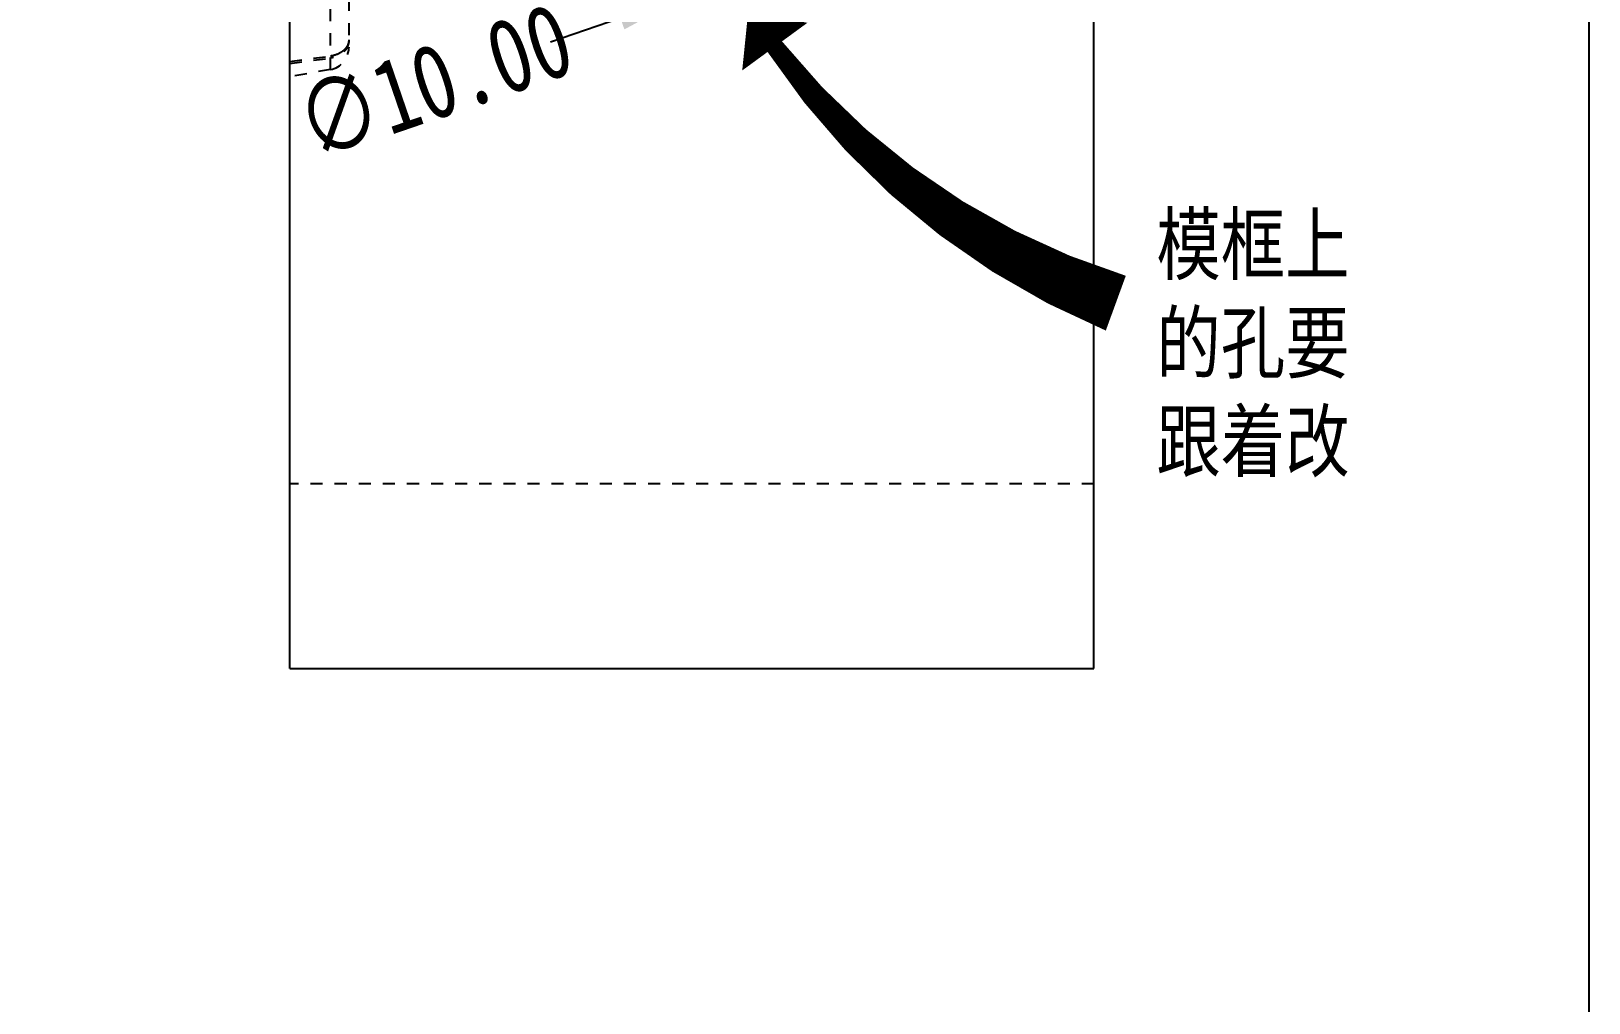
# Model space of a CAD drawing. Header units: millimetres. Extents: x 1147 to 12155, y -6137 to -4403.
# Drawn here: x 3233 to 3444.2, y -5549.1 to -5417.5 of the extents above; entities that cross this region are included whole.
import ezdxf

# ---------------------------------------------------------------- set-up
doc = ezdxf.new("R2010")
doc.units = ezdxf.units.MM
doc.header["$LTSCALE"] = 16.335
doc.header["$PDMODE"] = 3
doc.header["$PDSIZE"] = 0.3125
doc.linetypes.add('HIDDEN', pattern=[0.2, 0.1, -0.1])
doc.layers.get('0').update_dxf_attribs({"linetype": 'CONTINUOUS'})
doc.layers.get('Defpoints').update_dxf_attribs({"linetype": 'CONTINUOUS'})
doc.layers.add('DEFAULT_2', color=8, linetype='HIDDEN')
doc.styles.get("Standard").update_dxf_attribs({"font": 'txt', "width": 0.8})
doc.dimstyles.get("Standard").update_dxf_attribs({"dimtxt": 0.15625, "dimasz": 0.1875, "dimexe": 0.125, "dimexo": 0.0625, "dimtad": 0, "dimtih": 1, "dimtoh": 1, "dimdsep": 46, "dimtxsty": 'Standard', "dimcen": 0.09, "dimadec": 0, "dimazin": 0, "dimtp": 0.01, "dimtm": 0.01, "dimtfac": 1, "dimtofl": 0, "dimtmove": 0, "dimatfit": 3, "dimfxl": 0, "dimtolj": 1, "dimarcsym": 0})

# ---------------------------------------------------------------- blocks, each defined once
blk = doc.blocks.new('*D685')
at = {"color": 4, "lineweight": -2}
blk.add_line((3303.44, -5418.89), (3312.9, -5415.64), dxfattribs=at)
at = {"color": 4}
blk.add_solid([(3312.36, -5414.07), (3313.44, -5417.22), (3322.36, -5412.4)], dxfattribs=at)
at = {"layer": 'Defpoints', "color": 0}
for p in [(3331.82, -5409.15), (3322.36, -5412.4)]:
    blk.add_point(p, dxfattribs=at)
at = {"color": 6, "insert": (3287.68, -5424.3), "char_height": 10, "attachment_point": 5, "rotation": 18.9483}
blk.add_mtext('\\A1;∅10.00', dxfattribs=at)

msp = doc.modelspace()

# ---------------------------------------------------------------- linework, layer by layer
at = {"color": 7, "linetype": 'Continuous'}
for p, q in [((3268.086, -5503.772), (3268.086, -5023.709)), ((3377.086, -5503.772), (3377.086, -5023.772)), ((3268.086, -5503.772), (3377.086, -5503.772))]:
    msp.add_line(p, q, dxfattribs=at)
msp.add_lwpolyline([(2530.125, -4919.405), (3444.154, -4919.405), (3444.154, -5653.345), (2530.125, -5653.345)], close=True)
at = {"color": 1}
msp.add_lwpolyline([(3330.238, -5414.653, 0, 10.938, 0), (3333.825, -5419.558, 2.431, 7.9, 0.148401), (3380.044, -5454.305, 7.9, 7.9, 0.148401)], format="xyseb", dxfattribs=at)
at = {"layer": 'DEFAULT_2', "color": 8, "linetype": 'HIDDEN'}
for p, q in [((3273.607, -5422.649), (3273.607, -5380.723)), ((3276.086, -5383.689), (3276.086, -5419.694)), ((3268.086, -5421.561), (3273.607, -5420.838)), ((3268.086, -5421.851), (3273.607, -5421.093)), ((3273.607, -5422.649), (3268.086, -5423.622)), ((3377.086, -5478.772), (3268.086, -5478.772))]:
    msp.add_line(p, q, dxfattribs=at)
msp.add_arc((3273.086, -5419.694), 3, 280, 0, dxfattribs=at)
for points, knots in [([(3276.086, -5418.645), (3276.086, -5418.906), (3275.949, -5419.456), (3275.394, -5420.137), (3274.582, -5420.627), (3273.942, -5420.794), (3273.607, -5420.838)], [0, 0, 0, 0, 0.2183222, 0.4549575, 0.7171811, 1, 1, 1, 1]), ([(3276.086, -5418.793), (3276.086, -5419.066), (3275.952, -5419.637), (3275.4, -5420.353), (3274.586, -5420.87), (3273.943, -5421.047), (3273.607, -5421.093)], [0, 0, 0, 0, 0.223522, 0.4621808, 0.7223276, 1, 1, 1, 1]), ([(3276.086, -5418.645), (3276.086, -5418.71), (3276.071, -5418.972), (3275.992, -5419.229), (3275.905, -5419.407)], [0, 0, 0, 0, 0.2463666, 1, 1, 1, 1]), ([(3275.384, -5420.076), (3275.269, -5420.178), (3274.744, -5420.565), (3274.099, -5420.774), (3273.607, -5420.838)], [0, 0, 0, 0, 0.2360804, 1, 1, 1, 1]), ([(3275.905, -5419.407), (3275.875, -5419.468), (3275.736, -5419.716), (3275.546, -5419.934), (3275.384, -5420.076)], [0, 0, 0, 0, 0.2415288, 1, 1, 1, 1])]:
    msp.add_open_spline(points, degree=3, knots=knots, dxfattribs=at)

# ---------------------------------------------------------------- texts
at = {"insert": (3385.54, -5442.316), "char_height": 8, "width": 28.75412, "attachment_point": 1}
msp.add_mtext('{\\fSimSun|b0|i0|c134|p2;模框上的孔要跟着改}', dxfattribs=at)

# ---------------------------------------------------------------- dimensions: what is measured, and where the dimension line sits
dim = msp.add_diameter_dim_2p(p1=(3331.815, -5409.148), p2=(3322.357, -5412.395), dimstyle='Standard', override={"dimtxt": 10, "dimasz": 10, "dimgap": 0, "dimtih": 0, "dimtoh": 0, "dimzin": 0, "dimcen": 0, "dimclrd": 4, "dimclre": 4, "dimclrt": 6, "dimadec": 2, "dimtp": 0, "dimtm": 0, "dimtzin": 0})
dim.commit()
dim.dimension.update_dxf_attribs({"geometry": '*D685', "text_midpoint": (3287.677, -5424.301)})

doc.saveas('drawing.dxf')
